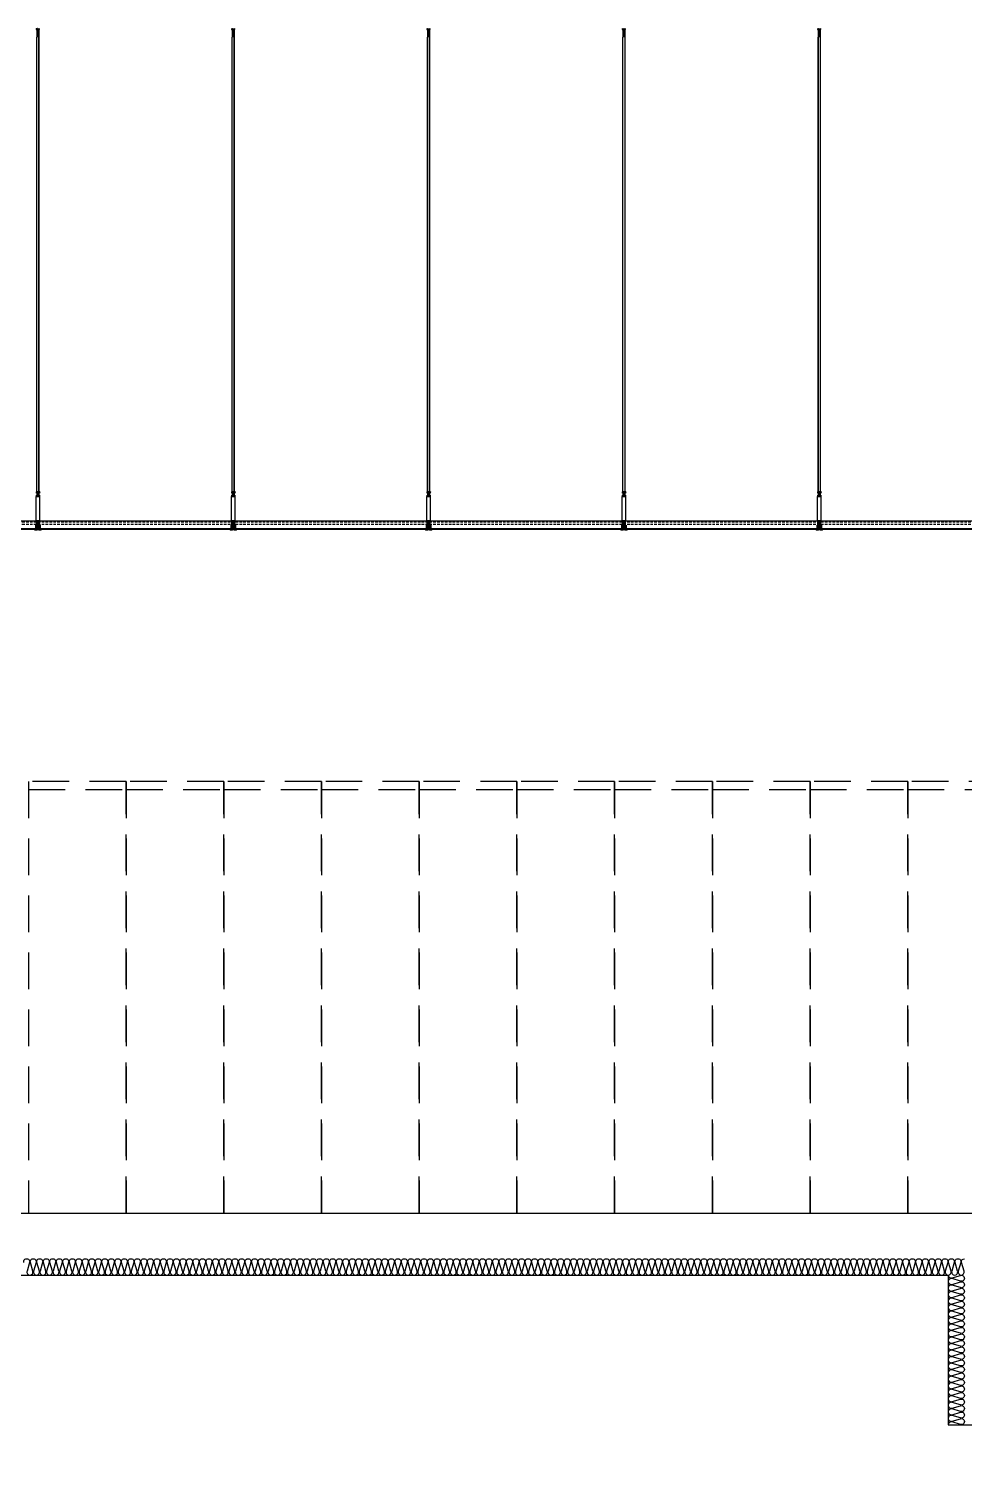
# Model space of a CAD drawing. Header units: millimetres. Extents: x 19868 to 801382, y -4805 to 85279.
# Drawn here: x 563990 to 569738, y 51179 to 59952 of the extents above; entities that cross this region are included whole.
import ezdxf

# ---------------------------------------------------------------- set-up
doc = ezdxf.new("R2010")
doc.units = ezdxf.units.MM
doc.header["$LTSCALE"] = 250
for name, pattern in [('A2', [8, 2, -2, 2, -2]), ('CENTER', [50.8, 31.75, -6.35, 6.35, -6.35]), ('CENTER2', [28.575, 19.05, -3.175, 3.175, -3.175]), ('H1', [1.5, 1, -0.5]), ('HID', [2.8, 1.8, -1]), ('HIDDEN', [9.525, 6.35, -3.175])]:
    doc.linetypes.add(name, pattern=pattern)
for name, color, linetype in [('A-ETC-SERVER', 5, 'H1'), ('A-FIN', 6, 'Continuous'), ('C-1', 252, 'Continuous'), ('C-HANGER', 8, 'Continuous'), ('C-HANGER-C', 8, 'Continuous'), ('C-sec', 252, 'Continuous'), ('C-STL4', 252, 'Continuous'), ('C-STL6', 8, 'Continuous'), ('C-T-BAR MAIN-', 252, 'Continuous'), ('C-삼성엔지니어링_CEILING', 252, 'Continuous'), ('C-압출', 252, 'Continuous'), ('ISL', 251, 'Continuous')]:
    doc.layers.add(name, color=color, linetype=linetype)
doc.layers.add('C-중심선', color=252, linetype='CENTER2', lineweight=20)

# ---------------------------------------------------------------- blocks, each defined once
blk = doc.blocks.new('A$C8f9dbc63')
at = {"layer": 'A-ETC-SERVER', "color": 8, "linetype": 'HID', "ltscale": 0.5}
for p, q in [((2400, 2600), (3000, 2600)), ((3000, 2600), (3600, 2600)), ((3600, 2600), (4200, 2600)), ((4200, 2600), (4800, 2600)), ((4800, 2600), (5400, 2600)), ((5400, 2600), (6000, 2600)), ((6000, 2600), (6600, 2600)), ((6600, 2600), (7200, 2600)), ((7200, 2600), (7800, 2600)), ((7800, 2600), (8400, 2600))]:
    blk.add_line(p, q, dxfattribs=at)
for points in [[(2400, 0), (3000, 0), (3000, 2650), (2400, 2650)], [(3000, 0), (3600, 0), (3600, 2650), (3000, 2650)], [(3600, 0), (4200, 0), (4200, 2650), (3600, 2650)], [(4200, 0), (4800, 0), (4800, 2650), (4200, 2650)], [(4800, 0), (5400, 0), (5400, 2650), (4800, 2650)], [(5400, 0), (6000, 0), (6000, 2650), (5400, 2650)], [(6000, 0), (6600, 0), (6600, 2650), (6000, 2650)], [(6600, 0), (7200, 0), (7200, 2650), (6600, 2650)], [(7200, 0), (7800, 0), (7800, 2650), (7200, 2650)], [(7800, 0), (8400, 0), (8400, 2650), (7800, 2650)]]:
    blk.add_lwpolyline(points, close=True, dxfattribs=at)
blk = doc.blocks.new('usgh')
at = {"layer": 'C-STL4'}
blk.add_lwpolyline([(1763311, 329517), (1763311, 329599), (1763381, 329599), (1763381, 329517)], close=True, dxfattribs=at)
at = {"layer": 'C-압출', "color": 252, "linetype": 'Continuous', "lineweight": 40, "extrusion": (0, 0, -1)}
for p, q in [((1763325, 329522), (1763320, 329517)), ((1763325, 329599), (1763322, 329596)), ((1763322, 329596), (1763325, 329592)), ((1763325, 329592), (1763322, 329588)), ((1763322, 329588), (1763325, 329584)), ((1763325, 329584), (1763322, 329580)), ((1763322, 329580), (1763325, 329576)), ((1763325, 329576), (1763322, 329572)), ((1763322, 329572), (1763325, 329568)), ((1763325, 329568), (1763322, 329565)), ((1763322, 329565), (1763325, 329561)), ((1763325, 329561), (1763322, 329557)), ((1763322, 329557), (1763325, 329553)), ((1763325, 329553), (1763322, 329549)), ((1763322, 329549), (1763325, 329545)), ((1763325, 329545), (1763322, 329541)), ((1763322, 329541), (1763325, 329538)), ((1763325, 329538), (1763322, 329534)), ((1763322, 329534), (1763325, 329530)), ((1763325, 329530), (1763322, 329526)), ((1763322, 329526), (1763325, 329522)), ((1763363, 329517), (1763368, 329522)), ((1763364, 329596), (1763368, 329599)), ((1763368, 329592), (1763364, 329596)), ((1763364, 329588), (1763368, 329592)), ((1763368, 329584), (1763364, 329588)), ((1763364, 329580), (1763368, 329584)), ((1763368, 329576), (1763364, 329580)), ((1763364, 329572), (1763368, 329576)), ((1763368, 329568), (1763364, 329572)), ((1763364, 329565), (1763368, 329568)), ((1763368, 329561), (1763364, 329565)), ((1763364, 329557), (1763368, 329561)), ((1763368, 329553), (1763364, 329557)), ((1763364, 329549), (1763368, 329553)), ((1763368, 329545), (1763364, 329549)), ((1763364, 329541), (1763368, 329545)), ((1763368, 329538), (1763364, 329541)), ((1763364, 329534), (1763368, 329538)), ((1763368, 329530), (1763364, 329534)), ((1763364, 329526), (1763368, 329530)), ((1763368, 329522), (1763364, 329526))]:
    blk.add_line(p, q, dxfattribs=at)
at = {"layer": 'C-중심선'}
blk.add_line((1763346, 329623), (1763346, 329480), dxfattribs=at)
blk = doc.blocks.new('r6okghj')
at = {"layer": 'C-삼성엔지니어링_CEILING'}
for p, q in [((1770244, 316436), (1770234, 316431)), ((1770244, 316390), (1770234, 316396)), ((1770344, 316436), (1770244, 316436)), ((1770253, 316436), (1770264, 316431)), ((1770253, 316390), (1770264, 316396)), ((1770274, 316436), (1770264, 316431)), ((1770264, 316396), (1770264, 316431)), ((1770274, 316390), (1770264, 316396)), ((1770314, 316436), (1770324, 316431)), ((1770314, 316390), (1770324, 316396)), ((1770334, 316436), (1770324, 316431)), ((1770324, 316396), (1770324, 316431)), ((1770334, 316390), (1770324, 316396)), ((1770344, 316436), (1770354, 316431)), ((1770344, 316390), (1770354, 316396))]:
    blk.add_line(p, q, dxfattribs=at)
for points in [[(1770234, 316431), (1770234, 316396)], [(1770244, 316390), (1770344, 316390)], [(1770354, 316396), (1770354, 316431)]]:
    blk.add_lwpolyline(points, dxfattribs=at)
blk = doc.blocks.new('격자틀-1')
at = {"layer": 'C-HANGER'}
for p, q in [((-16.4, 230.4), (6.3, 230.4)), ((-16.4, 230.4), (-16.4, 228.9)), ((-16.4, 228.9), (6.3, 228.9)), ((6.3, 230.4), (6.3, 228.9))]:
    blk.add_line(p, q, dxfattribs=at)
at = {"layer": 'C-HANGER-C'}
for p, q in [((-16.1, 52.1), (-16.1, 202)), ((6, 202), (-16.1, 202)), ((6, 52.1), (6, 202)), ((6, 52.1), (-16.1, 52.1))]:
    blk.add_line(p, q, dxfattribs=at)
at = {"layer": 'C-STL6', "linetype": 'CENTER2', "ltscale": 20}
blk.add_line((-5, 52.7), (-5, -5), dxfattribs=at)
at = {"layer": 'C-T-BAR MAIN-'}
blk.add_lwpolyline([(-14.3, 41.1), (-14.3, 52.1), (4.2, 52.1), (4.2, 41.1), (2.2, 41.1), (2.2, 50.1), (-12.3, 50.1), (-12.3, 41.1), (-14.3, 41.1)], dxfattribs=at)
at = {"layer": 'C-삼성엔지니어링_CEILING'}
for p, q in [((-14, 202), (-14, 203.8)), ((-12.4, 210.8), (-13.9, 209.9)), ((-12.4, 203.8), (-13.9, 204.7)), ((2.3, 210.8), (-12.4, 210.8)), ((2.3, 203.8), (-12.4, 203.8)), ((-11.1, 210.8), (-9.5, 209.9)), ((-11.1, 203.8), (-9.5, 204.7)), ((-10.7, 220.3), (-2.2, 222)), ((-10.7, 220.3), (-9.9, 221.6)), ((-10.7, 218.1), (1, 220.5)), ((-10.7, 220.3), (-9.9, 219.4)), ((-10.7, 218.1), (-9.9, 219.4)), ((-10.7, 215.9), (1, 218.3)), ((-10.7, 218.1), (-9.9, 217.2)), ((-10.7, 215.9), (-9.9, 217.2)), ((-10.7, 213.7), (1, 216.1)), ((-10.7, 215.9), (-9.9, 215)), ((-10.7, 213.7), (-9.9, 215)), ((-10.7, 213.7), (-9.9, 212.8)), ((-10.4, 213.4), (-10.4, 210.8)), ((-10.3, 222), (-9.9, 221.6)), ((-9.9, 221.6), (-7.6, 222)), ((-9.9, 221.6), (-7.6, 222)), ((-9.9, 219.4), (-0.2, 221.3)), ((-9.9, 219.4), (-0.2, 221.3)), ((-9.9, 217.2), (-0.2, 219.1)), ((-9.9, 217.2), (-0.2, 219.1)), ((-9.9, 215), (-0.2, 216.9)), ((-9.9, 215), (-0.2, 216.9)), ((-9.9, 212.8), (-0.2, 214.7)), ((-9.9, 212.8), (-0.2, 214.7)), ((-8, 210.8), (-9.5, 209.9)), ((-9.5, 204.7), (-9.5, 209.9)), ((-8, 203.8), (-9.5, 204.7)), ((-2.1, 210.8), (-0.6, 209.9)), ((-2.1, 203.8), (-0.6, 204.7)), ((1, 210.8), (-0.6, 209.9)), ((-0.6, 204.7), (-0.6, 209.9)), ((1, 203.8), (-0.6, 204.7)), ((-0.2, 221.3), (0.4, 222)), ((-0.2, 221.3), (1, 220.5)), ((-0.2, 219.1), (1, 220.5)), ((-0.2, 219.1), (1, 218.3)), ((-0.2, 216.9), (1, 218.3)), ((-0.2, 216.9), (1, 216.1)), ((-0.2, 214.7), (1, 216.1)), ((0.3, 215.3), (0.3, 210.8)), ((0.3, 215.3), (0.3, 210.8)), ((2.3, 210.8), (3.8, 209.9)), ((2.3, 203.8), (3.8, 204.7)), ((3.9, 202), (3.9, 203.8))]:
    blk.add_line(p, q, dxfattribs=at)
for points in [[(3.9, 203.8), (-14, 203.8)], [(-13.9, 209.9), (-13.9, 204.7)], [(-12.4, 203.8), (2.3, 203.8)], [(3.8, 204.7), (3.8, 209.9)]]:
    blk.add_lwpolyline(points, dxfattribs=at)
at = {"layer": 'C-압출', "linetype": 'Continuous', "lineweight": 40, "extrusion": (0, 0, -1)}
for p, q in [((-25.1, 0.3), (-25.1, 2.2)), ((-24.8, 2.5), (-12.6, 2.5)), ((-10.1, 0), (-24.8, 0)), ((-12.3, 2.8), (-12.3, 28.3)), ((-10.1, 50), (-8.3, 50)), ((-9.8, 19.7), (-9.8, 18.9)), ((-9.8, 18.9), (-9.2, 18.3)), ((-9.2, 18.3), (-9.8, 17.6)), ((-9.8, 17.6), (-9.2, 17)), ((-9.2, 17), (-9.8, 16.4)), ((-9.8, 16.4), (-9.2, 15.8)), ((-9.2, 15.8), (-9.8, 15.1)), ((-9.8, 15.1), (-9.2, 14.5)), ((-9.2, 14.5), (-9.8, 13.9)), ((-9.8, 13.9), (-9.2, 13.2)), ((-9.2, 13.2), (-9.8, 12.6)), ((-9.8, 12.6), (-9.2, 12)), ((-9.2, 12), (-9.8, 11.4)), ((-9.8, 11.4), (-9.2, 10.8)), ((-9.2, 10.8), (-9.8, 10.1)), ((-9.8, 10.1), (-9.2, 9.5)), ((-9.2, 9.5), (-9.8, 8.9)), ((-9.8, 8.9), (-9.2, 8.2)), ((-9.2, 8.2), (-9.8, 7.6)), ((-9.8, 7.6), (-9.2, 7)), ((-9.2, 7), (-9.8, 6.4)), ((-9.8, 6.4), (-9.2, 5.8)), ((-9.2, 5.8), (-9.8, 5.1)), ((-9.8, 5.1), (-9.2, 4.5)), ((-9.2, 4.5), (-9.8, 3.9)), ((-9.8, 3.9), (-9.2, 3.2)), ((-9.2, 3.2), (-9.8, 2.6)), ((-9.8, 2.6), (-9.2, 2)), ((-9.2, 2), (-9.8, 1.4)), ((-9.8, 1.4), (-9.8, 0.6)), ((-9.8, 0.6), (-9.8, 0.3)), ((-0.6, 20), (-9.5, 20)), ((-8.1, 49.7), (-8.1, 49.5)), ((-2, 49), (-2, 49.7)), ((-1.7, 50), (0.1, 50)), ((-0.9, 17.6), (-0.3, 18.3)), ((-0.3, 17), (-0.9, 17.6)), ((-0.9, 16.4), (-0.3, 17)), ((-0.3, 15.8), (-0.9, 16.4)), ((-0.9, 15.1), (-0.3, 15.8)), ((-0.3, 14.5), (-0.9, 15.1)), ((-0.9, 13.9), (-0.3, 14.5)), ((-0.3, 13.2), (-0.9, 13.9)), ((-0.9, 12.6), (-0.3, 13.2)), ((-0.3, 12), (-0.9, 12.6)), ((-0.9, 11.4), (-0.3, 12)), ((-0.3, 10.8), (-0.9, 11.4)), ((-0.9, 10.1), (-0.3, 10.8)), ((-0.3, 9.5), (-0.9, 10.1)), ((-0.9, 8.9), (-0.3, 9.5)), ((-0.3, 8.2), (-0.9, 8.9)), ((-0.9, 7.6), (-0.3, 8.2)), ((-0.3, 7), (-0.9, 7.6)), ((-0.9, 6.4), (-0.3, 7)), ((-0.3, 5.8), (-0.9, 6.4)), ((-0.9, 5.1), (-0.3, 5.8)), ((-0.3, 4.5), (-0.9, 5.1)), ((-0.9, 3.9), (-0.3, 4.5)), ((-0.3, 3.2), (-0.9, 3.9)), ((-0.9, 2.6), (-0.3, 3.2)), ((-0.3, 2), (-0.9, 2.6)), ((-0.9, 1.4), (-0.3, 2)), ((-0.3, 0.8), (-0.9, 1.4)), ((-0.3, 18.3), (-0.3, 19.7)), ((-0.3, 0.3), (-0.3, 0.8)), ((14.7, 0), (0, 0)), ((2.2, 28.3), (2.2, 2.8)), ((2.5, 2.5), (14.7, 2.5)), ((14.9, 2.2), (14.9, 0.3))]:
    blk.add_line(p, q, dxfattribs=at)
at = {"layer": 'C-압출', "linetype": 'Continuous', "lineweight": 40}
for p, q in [((-12.3, 28.3), (-12.3, 49.7)), ((-12, 50), (-8.3, 50)), ((-9.3, 31.3), (-9.3, 44.7)), ((-9, 45), (-8.3, 45)), ((-9, 31), (-1.1, 31)), ((-8.1, 49.7), (-8.1, 45.3)), ((-2, 49.7), (-2, 45.3)), ((-1.7, 50), (1.9, 50)), ((-1.7, 45), (-1.1, 45)), ((-0.8, 31.3), (-0.8, 44.7)), ((2.2, 28.3), (2.2, 49.7))]:
    blk.add_line(p, q, dxfattribs=at)
at = {"layer": 'C-압출', "linetype": 'Continuous', "lineweight": 40, "extrusion": (0, 0, -1)}
for centre, start, end in [((24.8, 0.3), 270, 0), ((12.6, 2.8), 180, 270), ((10.1, 0.3), 180, 270), ((9.5, 19.7), 0, 90), ((8.3, 49.7), 90, 180), ((1.7, 49.7), 0, 90), ((0.6, 19.7), 90, 180), ((0, 0.3), 270, 0), ((-2.5, 2.8), 270, 0), ((-14.7, 2.2), 90, 180), ((-14.7, 0.3), 180, 270)]:
    blk.add_arc(centre, 0.3, start, end, dxfattribs=at)
at = {"layer": 'C-압출', "linetype": 'Continuous', "lineweight": 40}
for centre, start, end in [((-12, 49.7), 90, 180), ((-9, 44.7), 90, 180), ((-9, 31.3), 180, 270), ((-8.3, 49.7), 0, 90), ((-8.3, 45.3), 270, 0), ((-1.7, 45.3), 180, 270), ((-1.1, 44.7), 0, 90), ((-1.1, 31.3), 270, 0), ((1.9, 49.7), 0, 90)]:
    blk.add_arc(centre, 0.3, start, end, dxfattribs=at)
at = {"layer": 'C-압출'}
blk.add_arc((-1.7, 49.7), 0.3, 90, 180, dxfattribs=at)
at = {"layer": 'C-중심선', "linetype": 'CENTER', "lineweight": 5}
blk.add_line((-14.5, 25.5), (4.4, 25.5), dxfattribs=at)
at = {"layer": 'C-HANGER-C'}
for name, p, xscale, yscale, zscale in [('r6okghj', (-263370.1, -46847), 0.1487691112046762, 0.1487691112046762, 0.1487691112046762), ('usgh', (-176673.6, -32977.4), 0.1001893939418906, 0.1001893939418906, 0.1001893939418906)]:
    blk.add_blockref(name, p, dxfattribs=dict(at, xscale=xscale, yscale=yscale, zscale=zscale))

msp = doc.modelspace()

# ---------------------------------------------------------------- linework, layer by layer
at = {"layer": 'A-FIN'}
msp.add_line((543738.2, 52678.9), (574538.2, 52678.9), dxfattribs=at)
at = {"layer": 'C-1', "linetype": 'A2'}
for p, q in [((564038.5, 59946.1), (564037.4, 59948.9)), ((564037.9, 59950), (564043.6, 59951.2)), ((564042.3, 59941.7), (564038, 59951.5)), ((564038.5, 59946.1), (564039.4, 59946.4)), ((564039.2, 59944.4), (564040, 59944.7)), ((564040.2, 59941.7), (564039.2, 59944.4)), ((564040, 59944.7), (564039.4, 59946.4)), ((564040.2, 59941.7), (564040.2, 59898.9)), ((564042.3, 59941.7), (564042.3, 59898.9)), ((564047.1, 59942.5), (564044.5, 59950.7)), ((564047.1, 59942.5), (564049.7, 59950.7)), ((564050.7, 59951.2), (564056.3, 59950)), ((564052, 59941.7), (564056.2, 59951.5)), ((564052, 59898.9), (564052, 59941.7)), ((564054, 59941.7), (564055.1, 59944.4)), ((564054, 59898.9), (564054, 59941.7)), ((564054.2, 59944.7), (564054.8, 59946.4)), ((564055.1, 59944.4), (564054.2, 59944.7)), ((564055.7, 59946.1), (564054.8, 59946.4)), ((564055.7, 59946.1), (564056.9, 59948.9)), ((565238.5, 59946.1), (565237.4, 59948.9)), ((565237.9, 59950), (565243.6, 59951.2)), ((565242.3, 59941.7), (565238, 59951.5)), ((565238.5, 59946.1), (565239.4, 59946.4)), ((565239.2, 59944.4), (565240, 59944.7)), ((565240.2, 59941.7), (565239.2, 59944.4)), ((565240, 59944.7), (565239.4, 59946.4)), ((565240.2, 59941.7), (565240.2, 59898.9)), ((565242.3, 59941.7), (565242.3, 59898.9)), ((565247.1, 59942.5), (565244.5, 59950.7)), ((565247.1, 59942.5), (565249.7, 59950.7)), ((565250.7, 59951.2), (565256.3, 59950)), ((565252, 59941.7), (565256.2, 59951.5)), ((565252, 59898.9), (565252, 59941.7)), ((565254, 59941.7), (565255.1, 59944.4)), ((565254, 59898.9), (565254, 59941.7)), ((565254.2, 59944.7), (565254.8, 59946.4)), ((565255.1, 59944.4), (565254.2, 59944.7)), ((565255.7, 59946.1), (565254.8, 59946.4)), ((565255.7, 59946.1), (565256.9, 59948.9)), ((566438.5, 59946.1), (566437.4, 59948.9)), ((566437.9, 59950), (566443.6, 59951.2)), ((566442.3, 59941.7), (566438, 59951.5)), ((566438.5, 59946.1), (566439.4, 59946.4)), ((566439.2, 59944.4), (566440, 59944.7)), ((566440.2, 59941.7), (566439.2, 59944.4)), ((566440, 59944.7), (566439.4, 59946.4)), ((566440.2, 59941.7), (566440.2, 59898.9)), ((566442.3, 59941.7), (566442.3, 59898.9)), ((566447.1, 59942.5), (566444.5, 59950.7)), ((566447.1, 59942.5), (566449.7, 59950.7)), ((566450.7, 59951.2), (566456.3, 59950)), ((566452, 59941.7), (566456.2, 59951.5)), ((566452, 59898.9), (566452, 59941.7)), ((566454, 59941.7), (566455.1, 59944.4)), ((566454, 59898.9), (566454, 59941.7)), ((566454.2, 59944.7), (566454.8, 59946.4)), ((566455.1, 59944.4), (566454.2, 59944.7)), ((566455.7, 59946.1), (566454.8, 59946.4)), ((566455.7, 59946.1), (566456.9, 59948.9)), ((567638.5, 59946.1), (567637.4, 59948.9)), ((567637.9, 59950), (567643.6, 59951.2)), ((567642.3, 59941.7), (567638, 59951.5)), ((567638.5, 59946.1), (567639.4, 59946.4)), ((567639.2, 59944.4), (567640, 59944.7)), ((567640.2, 59941.7), (567639.2, 59944.4)), ((567640, 59944.7), (567639.4, 59946.4)), ((567640.2, 59941.7), (567640.2, 59898.9)), ((567642.3, 59941.7), (567642.3, 59898.9)), ((567647.1, 59942.5), (567644.5, 59950.7)), ((567647.1, 59942.5), (567649.7, 59950.7)), ((567650.7, 59951.2), (567656.3, 59950)), ((567652, 59941.7), (567656.2, 59951.5)), ((567652, 59898.9), (567652, 59941.7)), ((567654, 59941.7), (567655.1, 59944.4)), ((567654, 59898.9), (567654, 59941.7)), ((567654.2, 59944.7), (567654.8, 59946.4)), ((567655.1, 59944.4), (567654.2, 59944.7)), ((567655.7, 59946.1), (567654.8, 59946.4)), ((567655.7, 59946.1), (567656.9, 59948.9)), ((568838.5, 59946.1), (568837.4, 59948.9)), ((568837.9, 59950), (568843.6, 59951.2)), ((568842.3, 59941.7), (568838, 59951.5)), ((568838.5, 59946.1), (568839.4, 59946.4)), ((568839.2, 59944.4), (568840, 59944.7)), ((568840.2, 59941.7), (568839.2, 59944.4)), ((568840, 59944.7), (568839.4, 59946.4)), ((568840.2, 59941.7), (568840.2, 59898.9)), ((568842.3, 59941.7), (568842.3, 59898.9)), ((568847.1, 59942.5), (568844.5, 59950.7)), ((568847.1, 59942.5), (568849.7, 59950.7)), ((568850.7, 59951.2), (568856.3, 59950)), ((568852, 59941.7), (568856.2, 59951.5)), ((568852, 59898.9), (568852, 59941.7)), ((568854, 59941.7), (568855.1, 59944.4)), ((568854, 59898.9), (568854, 59941.7)), ((568854.2, 59944.7), (568854.8, 59946.4)), ((568855.1, 59944.4), (568854.2, 59944.7)), ((568855.7, 59946.1), (568854.8, 59946.4)), ((568855.7, 59946.1), (568856.9, 59948.9))]:
    msp.add_line(p, q, dxfattribs=at)
for centre, start, end in [((564038.1, 59949.2), 102.52881, 201.80141), ((564043.7, 59950.4), 17.65012, 102.52881), ((564050.5, 59950.4), 77.47119, 162.34988), ((564056.1, 59949.2), 338.19859, 77.47119), ((565238.1, 59949.2), 102.52881, 201.80141), ((565243.7, 59950.4), 17.65012, 102.52881), ((565250.5, 59950.4), 77.47119, 162.34988), ((565256.1, 59949.2), 338.19859, 77.47119), ((566438.1, 59949.2), 102.52881, 201.80141), ((566443.7, 59950.4), 17.65012, 102.52881), ((566450.5, 59950.4), 77.47119, 162.34988), ((566456.1, 59949.2), 338.19859, 77.47119), ((567638.1, 59949.2), 102.52881, 201.80141), ((567643.7, 59950.4), 17.65012, 102.52881), ((567650.5, 59950.4), 77.47119, 162.34988), ((567656.1, 59949.2), 338.19859, 77.47119), ((568838.1, 59949.2), 102.52881, 201.80141), ((568843.7, 59950.4), 17.65012, 102.52881), ((568850.5, 59950.4), 77.47119, 162.34988), ((568856.1, 59949.2), 338.19859, 77.47119)]:
    msp.add_arc(centre, 0.808, start, end, dxfattribs=at)
at = {"layer": 'C-HANGER'}
for p, q in [((564040, 57106.9), (564040, 59898.9)), ((564040.9, 57106.9), (564040.9, 59898.9)), ((564053.4, 57106.9), (564053.4, 59898.9)), ((564054.3, 57106.9), (564054.3, 59898.9)), ((565240, 57106.9), (565240, 59898.9)), ((565240.9, 57106.9), (565240.9, 59898.9)), ((565253.4, 57106.9), (565253.4, 59898.9)), ((565254.3, 57106.9), (565254.3, 59898.9)), ((566440, 57106.9), (566440, 59898.9)), ((566440.9, 57106.9), (566440.9, 59898.9)), ((566453.4, 57106.9), (566453.4, 59898.9)), ((566454.3, 57106.9), (566454.3, 59898.9)), ((567640, 57106.9), (567640, 59898.9)), ((567640.9, 57106.9), (567640.9, 59898.9)), ((567653.4, 57106.9), (567653.4, 59898.9)), ((567654.3, 57106.9), (567654.3, 59898.9)), ((568840, 57106.9), (568840, 59898.9)), ((568840.9, 57106.9), (568840.9, 59898.9)), ((568853.4, 57106.9), (568853.4, 59898.9)), ((568854.3, 57106.9), (568854.3, 59898.9))]:
    msp.add_line(p, q, dxfattribs=at)
at = {"layer": 'C-sec'}
for points in [[(564033.2, 56879.7), (562861.1, 56879.7, -0.361786), (562860.8, 56880), (562860.8, 56901.7), (562860.1, 56901.7), (562860.1, 56879.2, 0.414214), (562860.4, 56878.9), (564033.8, 56878.9, 0.414214), (564034.1, 56879.2), (564034.1, 56901.7), (564033.4, 56901.7), (564033.4, 56880, -0.414214), (564033.1, 56879.7)], [(565233.2, 56879.7), (564061.1, 56879.7, -0.361786), (564060.8, 56880), (564060.8, 56901.7), (564060.1, 56901.7), (564060.1, 56879.2, 0.414214), (564060.4, 56878.9), (565233.8, 56878.9, 0.414214), (565234.1, 56879.2), (565234.1, 56901.7), (565233.4, 56901.7), (565233.4, 56880, -0.414214), (565233.1, 56879.7)], [(566433.2, 56879.7), (565261.1, 56879.7, -0.361786), (565260.8, 56880), (565260.8, 56901.7), (565260.1, 56901.7), (565260.1, 56879.2, 0.414214), (565260.4, 56878.9), (566433.8, 56878.9, 0.414214), (566434.1, 56879.2), (566434.1, 56901.7), (566433.4, 56901.7), (566433.4, 56880, -0.414214), (566433.1, 56879.7)], [(567633.2, 56879.7), (566461.1, 56879.7, -0.361786), (566460.8, 56880), (566460.8, 56901.7), (566460.1, 56901.7), (566460.1, 56879.2, 0.414214), (566460.4, 56878.9), (567633.8, 56878.9, 0.414214), (567634.1, 56879.2), (567634.1, 56901.7), (567633.4, 56901.7), (567633.4, 56880, -0.414214), (567633.1, 56879.7)], [(568833.2, 56879.7), (567661.1, 56879.7, -0.361786), (567660.8, 56880), (567660.8, 56901.7), (567660.1, 56901.7), (567660.1, 56879.2, 0.414214), (567660.4, 56878.9), (568833.8, 56878.9, 0.414214), (568834.1, 56879.2), (568834.1, 56901.7), (568833.4, 56901.7), (568833.4, 56880, -0.414214), (568833.1, 56879.7)], [(570033.2, 56879.7), (568861.1, 56879.7, -0.361786), (568860.8, 56880), (568860.8, 56901.7), (568860.1, 56901.7), (568860.1, 56879.2, 0.414214), (568860.4, 56878.9), (570033.8, 56878.9, 0.414214), (570034.1, 56879.2), (570034.1, 56901.7), (570033.4, 56901.7), (570033.4, 56880, -0.414214), (570033.1, 56879.7)]]:
    msp.add_lwpolyline(points, format="xyb", dxfattribs=at)
at = {"layer": 'C-STL6'}
msp.add_line((574516.2, 56926.4), (559260.1, 56926.4), dxfattribs=at)
at = {"layer": 'C-STL6', "linetype": 'HIDDEN', "ltscale": 0.01}
for p, q in [((574516.2, 56921.5), (559260.1, 56921.5)), ((574516.2, 56907.5), (559260.1, 56907.5))]:
    msp.add_line(p, q, dxfattribs=at)
at = {"layer": 'ISL'}
for points in [[(563960.6, 52374.7, -1.372593), (563995.9, 52374.7), (563980.6, 52323.2, 0.509267), (563998.2, 52298.9, 0.509267), (564015.9, 52323.2), (564000.6, 52374.7, -1.372593), (564035.9, 52374.7), (564020.6, 52323.2, 0.509267), (564038.2, 52298.9, 0.509267), (564055.9, 52323.2), (564040.6, 52374.7, -1.372593), (564075.9, 52374.7), (564060.6, 52323.2, 0.509267), (564078.2, 52298.9, 0.509267), (564095.9, 52323.2), (564080.6, 52374.7, -1.372593), (564115.9, 52374.7), (564100.6, 52323.2, 0.509267), (564118.2, 52298.9, 0.509267), (564135.9, 52323.2), (564120.6, 52374.7, -1.372593), (564155.9, 52374.7), (564140.6, 52323.2, 0.509267), (564158.2, 52298.9, 0.509267), (564175.9, 52323.2), (564160.6, 52374.7, -1.372593), (564195.9, 52374.7), (564180.6, 52323.2, 0.509267), (564198.2, 52298.9, 0.509267), (564215.9, 52323.2), (564200.6, 52374.7, -1.372593), (564235.9, 52374.7), (564220.6, 52323.2, 0.509267), (564238.2, 52298.9, 0.509267), (564255.9, 52323.2), (564240.6, 52374.7, -1.372593), (564275.9, 52374.7), (564260.6, 52323.2, 0.509267), (564278.2, 52298.9, 0.509267), (564295.9, 52323.2), (564280.6, 52374.7, -1.372593), (564315.9, 52374.7), (564300.6, 52323.2, 0.509267), (564318.2, 52298.9, 0.509267), (564335.9, 52323.2), (564320.6, 52374.7, -1.372593), (564355.9, 52374.7), (564340.6, 52323.2, 0.509267), (564358.2, 52298.9, 0.509267), (564375.9, 52323.2), (564360.6, 52374.7, -1.372593), (564395.9, 52374.7), (564380.6, 52323.2, 0.509267), (564398.2, 52298.9, 0.509267), (564415.9, 52323.2), (564400.6, 52374.7, -1.372593), (564435.9, 52374.7), (564420.6, 52323.2, 0.509267), (564438.2, 52298.9, 0.509267), (564455.9, 52323.2), (564440.6, 52374.7, -1.372593), (564475.9, 52374.7), (564460.6, 52323.2, 0.509267), (564478.2, 52298.9, 0.509267), (564495.9, 52323.2), (564480.6, 52374.7, -1.372593), (564515.9, 52374.7), (564500.6, 52323.2, 0.509267), (564518.2, 52298.9, 0.509267), (564535.9, 52323.2), (564520.6, 52374.7, -1.372593), (564555.9, 52374.7), (564540.6, 52323.2, 0.509267), (564558.2, 52298.9, 0.509267), (564575.9, 52323.2), (564560.6, 52374.7, -1.372593), (564595.9, 52374.7), (564580.6, 52323.2, 0.509267), (564598.2, 52298.9, 0.509267), (564615.9, 52323.2), (564600.6, 52374.7, -1.372593), (564635.9, 52374.7), (564620.6, 52323.2, 0.509267), (564638.2, 52298.9, 0.509267), (564655.9, 52323.2), (564640.6, 52374.7, -1.372593), (564675.9, 52374.7), (564660.6, 52323.2, 0.509267), (564678.2, 52298.9, 0.509267), (564695.9, 52323.2), (564680.6, 52374.7, -1.372593), (564715.9, 52374.7), (564700.6, 52323.2, 0.509267), (564718.2, 52298.9, 0.509267), (564735.9, 52323.2), (564720.6, 52374.7, -1.372593), (564755.9, 52374.7), (564740.6, 52323.2, 0.509267), (564758.2, 52298.9, 0.509267), (564775.9, 52323.2), (564760.6, 52374.7, -1.372593), (564795.9, 52374.7), (564780.6, 52323.2, 0.509267), (564798.2, 52298.9, 0.509267), (564815.9, 52323.2), (564800.6, 52374.7, -1.372593), (564835.9, 52374.7), (564820.6, 52323.2, 0.509267), (564838.2, 52298.9, 0.509267), (564855.9, 52323.2), (564840.6, 52374.7, -1.372593), (564875.9, 52374.7), (564860.6, 52323.2, 0.509267), (564878.2, 52298.9, 0.509267), (564895.9, 52323.2), (564880.6, 52374.7, -1.372593), (564915.9, 52374.7), (564900.6, 52323.2, 0.509267), (564918.2, 52298.9, 0.509267), (564935.9, 52323.2), (564920.6, 52374.7, -1.372593), (564955.9, 52374.7), (564940.6, 52323.2, 0.509267), (564958.2, 52298.9, 0.509267), (564975.9, 52323.2), (564960.6, 52374.7, -1.372593), (564995.9, 52374.7), (564980.6, 52323.2, 0.509267), (564998.2, 52298.9, 0.509267), (565015.9, 52323.2), (565000.6, 52374.7, -1.372593), (565035.9, 52374.7), (565020.6, 52323.2, 0.509267), (565038.2, 52298.9, 0.509267), (565055.9, 52323.2), (565040.6, 52374.7, -1.372593), (565075.9, 52374.7), (565060.6, 52323.2, 0.509267), (565078.2, 52298.9, 0.509267), (565095.9, 52323.2), (565080.6, 52374.7, -1.372593), (565115.9, 52374.7), (565100.6, 52323.2, 0.509267), (565118.2, 52298.9, 0.509267), (565135.9, 52323.2), (565120.6, 52374.7, -1.372593), (565155.9, 52374.7), (565140.6, 52323.2, 0.509267), (565158.2, 52298.9, 0.509267), (565175.9, 52323.2), (565160.6, 52374.7, -1.372593), (565195.9, 52374.7), (565180.6, 52323.2, 0.509267), (565198.2, 52298.9, 0.509267), (565215.9, 52323.2), (565200.6, 52374.7, -1.372593), (565235.9, 52374.7), (565220.6, 52323.2, 0.509267), (565238.2, 52298.9, 0.509267), (565255.9, 52323.2), (565240.6, 52374.7, -1.372593), (565275.9, 52374.7), (565260.6, 52323.2, 0.509267), (565278.2, 52298.9, 0.509267), (565295.9, 52323.2), (565280.6, 52374.7, -1.372593), (565315.9, 52374.7), (565300.6, 52323.2, 0.509267), (565318.2, 52298.9, 0.509267), (565335.9, 52323.2), (565320.6, 52374.7, -1.372593), (565355.9, 52374.7), (565340.6, 52323.2, 0.509267), (565358.2, 52298.9, 0.509267), (565375.9, 52323.2), (565360.6, 52374.7, -1.372593), (565395.9, 52374.7), (565380.6, 52323.2, 0.509267), (565398.2, 52298.9, 0.509267), (565415.9, 52323.2), (565400.6, 52374.7, -1.372593), (565435.9, 52374.7), (565420.6, 52323.2, 0.509267), (565438.2, 52298.9, 0.509267), (565455.9, 52323.2), (565440.6, 52374.7, -1.372593), (565475.9, 52374.7), (565460.6, 52323.2, 0.509267), (565478.2, 52298.9, 0.509267), (565495.9, 52323.2), (565480.6, 52374.7, -1.372593), (565515.9, 52374.7), (565500.6, 52323.2, 0.509267), (565518.2, 52298.9, 0.509267), (565535.9, 52323.2), (565520.6, 52374.7, -1.372593), (565555.9, 52374.7), (565540.6, 52323.2, 0.509267), (565558.2, 52298.9, 0.509267), (565575.9, 52323.2), (565560.6, 52374.7, -1.372593), (565595.9, 52374.7), (565580.6, 52323.2, 0.509267), (565598.2, 52298.9, 0.509267), (565615.9, 52323.2), (565600.6, 52374.7, -1.372593), (565635.9, 52374.7), (565620.6, 52323.2, 0.509267), (565638.2, 52298.9, 0.509267), (565655.9, 52323.2), (565640.6, 52374.7, -1.372593), (565675.9, 52374.7), (565660.6, 52323.2, 0.509267), (565678.2, 52298.9, 0.509267), (565695.9, 52323.2), (565680.6, 52374.7, -1.372593), (565715.9, 52374.7), (565700.6, 52323.2, 0.509267), (565718.2, 52298.9, 0.509267), (565735.9, 52323.2), (565720.6, 52374.7, -1.372593), (565755.9, 52374.7), (565740.6, 52323.2, 0.509267), (565758.2, 52298.9, 0.509267), (565775.9, 52323.2), (565760.6, 52374.7, -1.372593), (565795.9, 52374.7), (565780.6, 52323.2, 0.509267), (565798.2, 52298.9, 0.509267), (565815.9, 52323.2), (565800.6, 52374.7, -1.372593), (565835.9, 52374.7), (565820.6, 52323.2, 0.509267), (565838.2, 52298.9, 0.509267), (565855.9, 52323.2), (565840.6, 52374.7, -1.372593), (565875.9, 52374.7), (565860.6, 52323.2, 0.509267), (565878.2, 52298.9, 0.509267), (565895.9, 52323.2), (565880.6, 52374.7, -1.372593), (565915.9, 52374.7), (565900.6, 52323.2, 0.509267), (565918.2, 52298.9, 0.509267), (565935.9, 52323.2), (565920.6, 52374.7, -1.372593), (565955.9, 52374.7), (565940.6, 52323.2, 0.509267), (565958.2, 52298.9, 0.509267), (565975.9, 52323.2), (565960.6, 52374.7, -1.372593), (565995.9, 52374.7), (565980.6, 52323.2, 0.509267), (565998.2, 52298.9, 0.509267), (566015.9, 52323.2), (566000.6, 52374.7, -1.372593), (566035.9, 52374.7), (566020.6, 52323.2, 0.509267), (566038.2, 52298.9, 0.509267), (566055.9, 52323.2), (566040.6, 52374.7, -1.372593), (566075.9, 52374.7), (566060.6, 52323.2, 0.509267), (566078.2, 52298.9, 0.509267), (566095.9, 52323.2), (566080.6, 52374.7, -1.372593), (566115.9, 52374.7), (566100.6, 52323.2, 0.509267), (566118.2, 52298.9, 0.509267), (566135.9, 52323.2), (566120.6, 52374.7, -1.372593), (566155.9, 52374.7), (566140.6, 52323.2, 0.509267), (566158.2, 52298.9, 0.509267), (566175.9, 52323.2), (566160.6, 52374.7, -1.372593), (566195.9, 52374.7), (566180.6, 52323.2, 0.509267), (566198.2, 52298.9, 0.509267), (566215.9, 52323.2), (566200.6, 52374.7, -1.372593), (566235.9, 52374.7), (566220.6, 52323.2, 0.509267), (566238.2, 52298.9, 0.509267), (566255.9, 52323.2), (566240.6, 52374.7, -1.372593), (566275.9, 52374.7), (566260.6, 52323.2, 0.509267), (566278.2, 52298.9, 0.509267), (566295.9, 52323.2), (566280.6, 52374.7, -1.372593), (566315.9, 52374.7), (566300.6, 52323.2, 0.509267), (566318.2, 52298.9, 0.509267), (566335.9, 52323.2), (566320.6, 52374.7, -1.372593), (566355.9, 52374.7), (566340.6, 52323.2, 0.509267), (566358.2, 52298.9, 0.509267), (566375.9, 52323.2), (566360.6, 52374.7, -1.372593), (566395.9, 52374.7), (566380.6, 52323.2, 0.509267), (566398.2, 52298.9, 0.509267), (566415.9, 52323.2), (566400.6, 52374.7, -1.372593), (566435.9, 52374.7), (566420.6, 52323.2, 0.509267), (566438.2, 52298.9, 0.509267), (566455.9, 52323.2), (566440.6, 52374.7, -1.372593), (566475.9, 52374.7), (566460.6, 52323.2, 0.509267), (566478.2, 52298.9, 0.509267), (566495.9, 52323.2), (566480.6, 52374.7, -1.372593), (566515.9, 52374.7), (566500.6, 52323.2, 0.509267), (566518.2, 52298.9, 0.509267), (566535.9, 52323.2), (566520.6, 52374.7, -1.372593), (566555.9, 52374.7), (566540.6, 52323.2, 0.509267), (566558.2, 52298.9, 0.509267), (566575.9, 52323.2), (566560.6, 52374.7, -1.372593), (566595.9, 52374.7), (566580.6, 52323.2, 0.509267), (566598.2, 52298.9, 0.509267), (566615.9, 52323.2), (566600.6, 52374.7, -1.372593), (566635.9, 52374.7), (566620.6, 52323.2, 0.509267), (566638.2, 52298.9, 0.509267), (566655.9, 52323.2), (566640.6, 52374.7, -1.372593), (566675.9, 52374.7), (566660.6, 52323.2, 0.509267), (566678.2, 52298.9, 0.509267), (566695.9, 52323.2), (566680.6, 52374.7, -1.372593), (566715.9, 52374.7), (566700.6, 52323.2, 0.509267), (566718.2, 52298.9, 0.509267), (566735.9, 52323.2), (566720.6, 52374.7, -1.372593), (566755.9, 52374.7), (566740.6, 52323.2, 0.509267), (566758.2, 52298.9, 0.509267), (566775.9, 52323.2), (566760.6, 52374.7, -1.372593), (566795.9, 52374.7), (566780.6, 52323.2, 0.509267), (566798.2, 52298.9, 0.509267), (566815.9, 52323.2), (566800.6, 52374.7, -1.372593), (566835.9, 52374.7), (566820.6, 52323.2, 0.509267), (566838.2, 52298.9, 0.509267), (566855.9, 52323.2), (566840.6, 52374.7, -1.372593), (566875.9, 52374.7), (566860.6, 52323.2, 0.509267), (566878.2, 52298.9, 0.509267), (566895.9, 52323.2), (566880.6, 52374.7, -1.372593), (566915.9, 52374.7), (566900.6, 52323.2, 0.509267), (566918.2, 52298.9, 0.509267), (566935.9, 52323.2), (566920.6, 52374.7, -1.372593), (566955.9, 52374.7), (566940.6, 52323.2, 0.509267), (566958.2, 52298.9, 0.509267), (566975.9, 52323.2), (566960.6, 52374.7, -1.372593), (566995.9, 52374.7), (566980.6, 52323.2, 0.509267), (566998.2, 52298.9, 0.509267), (567015.9, 52323.2), (567000.6, 52374.7, -1.372593), (567035.9, 52374.7), (567020.6, 52323.2, 0.509267), (567038.2, 52298.9, 0.509267), (567055.9, 52323.2), (567040.6, 52374.7, -1.372593), (567075.9, 52374.7), (567060.6, 52323.2, 0.509267), (567078.2, 52298.9, 0.509267), (567095.9, 52323.2), (567080.6, 52374.7, -1.372593), (567115.9, 52374.7), (567100.6, 52323.2, 0.509267), (567118.2, 52298.9, 0.509267), (567135.9, 52323.2), (567120.6, 52374.7, -1.372593), (567155.9, 52374.7), (567140.6, 52323.2, 0.509267), (567158.2, 52298.9, 0.509267), (567175.9, 52323.2), (567160.6, 52374.7, -1.372593), (567195.9, 52374.7), (567180.6, 52323.2, 0.509267), (567198.2, 52298.9, 0.509267), (567215.9, 52323.2), (567200.6, 52374.7, -1.372593), (567235.9, 52374.7), (567220.6, 52323.2, 0.509267), (567238.2, 52298.9, 0.509267), (567255.9, 52323.2), (567240.6, 52374.7, -1.372593), (567275.9, 52374.7), (567260.6, 52323.2, 0.509267), (567278.2, 52298.9, 0.509267), (567295.9, 52323.2), (567280.6, 52374.7, -1.372593), (567315.9, 52374.7), (567300.6, 52323.2, 0.509267), (567318.2, 52298.9, 0.509267), (567335.9, 52323.2), (567320.6, 52374.7, -1.372593), (567355.9, 52374.7), (567340.6, 52323.2, 0.509267), (567358.2, 52298.9, 0.509267), (567375.9, 52323.2), (567360.6, 52374.7, -1.372593), (567395.9, 52374.7), (567380.6, 52323.2, 0.509267), (567398.2, 52298.9, 0.509267), (567415.9, 52323.2), (567400.6, 52374.7, -1.372593), (567435.9, 52374.7), (567420.6, 52323.2, 0.509267), (567438.2, 52298.9, 0.509267), (567455.9, 52323.2), (567440.6, 52374.7, -1.372593), (567475.9, 52374.7), (567460.6, 52323.2, 0.509267), (567478.2, 52298.9, 0.509267), (567495.9, 52323.2), (567480.6, 52374.7, -1.372593), (567515.9, 52374.7), (567500.6, 52323.2, 0.509267), (567518.2, 52298.9, 0.509267), (567535.9, 52323.2), (567520.6, 52374.7, -1.372593), (567555.9, 52374.7), (567540.6, 52323.2, 0.509267), (567558.2, 52298.9, 0.509267), (567575.9, 52323.2), (567560.6, 52374.7, -1.372593), (567595.9, 52374.7), (567580.6, 52323.2, 0.509267), (567598.2, 52298.9, 0.509267), (567615.9, 52323.2), (567600.6, 52374.7, -1.372593), (567635.9, 52374.7), (567620.6, 52323.2, 0.509267), (567638.2, 52298.9, 0.509267), (567655.9, 52323.2), (567640.6, 52374.7, -1.372593), (567675.9, 52374.7), (567660.6, 52323.2, 0.509267), (567678.2, 52298.9, 0.509267), (567695.9, 52323.2), (567680.6, 52374.7, -1.372593), (567715.9, 52374.7), (567700.6, 52323.2, 0.509267), (567718.2, 52298.9, 0.509267), (567735.9, 52323.2), (567720.6, 52374.7, -1.372593), (567755.9, 52374.7), (567740.6, 52323.2, 0.509267), (567758.2, 52298.9, 0.509267), (567775.9, 52323.2), (567760.6, 52374.7, -1.372593), (567795.9, 52374.7), (567780.6, 52323.2, 0.509267), (567798.2, 52298.9, 0.509267), (567815.9, 52323.2), (567800.6, 52374.7, -1.372593), (567835.9, 52374.7), (567820.6, 52323.2, 0.509267), (567838.2, 52298.9, 0.509267), (567855.9, 52323.2), (567840.6, 52374.7, -1.372593), (567875.9, 52374.7), (567860.6, 52323.2, 0.509267), (567878.2, 52298.9, 0.509267), (567895.9, 52323.2), (567880.6, 52374.7, -1.372593), (567915.9, 52374.7), (567900.6, 52323.2, 0.509267), (567918.2, 52298.9, 0.509267), (567935.9, 52323.2), (567920.6, 52374.7, -1.372593), (567955.9, 52374.7), (567940.6, 52323.2, 0.509267), (567958.2, 52298.9, 0.509267), (567975.9, 52323.2), (567960.6, 52374.7, -1.372593), (567995.9, 52374.7), (567980.6, 52323.2, 0.509267), (567998.2, 52298.9, 0.509267), (568015.9, 52323.2), (568000.6, 52374.7, -1.372593), (568035.9, 52374.7), (568020.6, 52323.2, 0.509267), (568038.2, 52298.9, 0.509267), (568055.9, 52323.2), (568040.6, 52374.7, -1.372593), (568075.9, 52374.7), (568060.6, 52323.2, 0.509267), (568078.2, 52298.9, 0.509267), (568095.9, 52323.2), (568080.6, 52374.7, -1.372593), (568115.9, 52374.7), (568100.6, 52323.2, 0.509267), (568118.2, 52298.9, 0.509267), (568135.9, 52323.2), (568120.6, 52374.7, -1.372593), (568155.9, 52374.7), (568140.6, 52323.2, 0.509267), (568158.2, 52298.9, 0.509267), (568175.9, 52323.2), (568160.6, 52374.7, -1.372593), (568195.9, 52374.7), (568180.6, 52323.2, 0.509267), (568198.2, 52298.9, 0.509267), (568215.9, 52323.2), (568200.6, 52374.7, -1.372593), (568235.9, 52374.7), (568220.6, 52323.2, 0.509267), (568238.2, 52298.9, 0.509267), (568255.9, 52323.2), (568240.6, 52374.7, -1.372593), (568275.9, 52374.7), (568260.6, 52323.2, 0.509267), (568278.2, 52298.9, 0.509267), (568295.9, 52323.2), (568280.6, 52374.7, -1.372593), (568315.9, 52374.7), (568300.6, 52323.2, 0.509267), (568318.2, 52298.9, 0.509267), (568335.9, 52323.2), (568320.6, 52374.7, -1.372593), (568355.9, 52374.7), (568340.6, 52323.2, 0.509267), (568358.2, 52298.9, 0.509267), (568375.9, 52323.2), (568360.6, 52374.7, -1.372593), (568395.9, 52374.7), (568380.6, 52323.2, 0.509267), (568398.2, 52298.9, 0.509267), (568415.9, 52323.2), (568400.6, 52374.7, -1.372593), (568435.9, 52374.7), (568420.6, 52323.2, 0.509267), (568438.2, 52298.9, 0.509267), (568455.9, 52323.2), (568440.6, 52374.7, -1.372593), (568475.9, 52374.7), (568460.6, 52323.2, 0.509267), (568478.2, 52298.9, 0.509267), (568495.9, 52323.2), (568480.6, 52374.7, -1.372593), (568515.9, 52374.7), (568500.6, 52323.2, 0.509267), (568518.2, 52298.9, 0.509267), (568535.9, 52323.2), (568520.6, 52374.7, -1.372593), (568555.9, 52374.7), (568540.6, 52323.2, 0.509267), (568558.2, 52298.9, 0.509267), (568575.9, 52323.2), (568560.6, 52374.7, -1.372593), (568595.9, 52374.7), (568580.6, 52323.2, 0.509267), (568598.2, 52298.9, 0.509267), (568615.9, 52323.2), (568600.6, 52374.7, -1.372593), (568635.9, 52374.7), (568620.6, 52323.2, 0.509267), (568638.2, 52298.9, 0.509267), (568655.9, 52323.2), (568640.6, 52374.7, -1.372593), (568675.9, 52374.7), (568660.6, 52323.2, 0.509267), (568678.2, 52298.9, 0.509267), (568695.9, 52323.2), (568680.6, 52374.7, -1.372593), (568715.9, 52374.7), (568700.6, 52323.2, 0.509267), (568718.2, 52298.9, 0.509267), (568735.9, 52323.2), (568720.6, 52374.7, -1.372593), (568755.9, 52374.7), (568740.6, 52323.2, 0.509267), (568758.2, 52298.9, 0.509267), (568775.9, 52323.2), (568760.6, 52374.7, -1.372593), (568795.9, 52374.7), (568780.6, 52323.2, 0.509267), (568798.2, 52298.9, 0.509267), (568815.9, 52323.2), (568800.6, 52374.7, -1.372593), (568835.9, 52374.7), (568820.6, 52323.2, 0.509267), (568838.2, 52298.9, 0.509267), (568855.9, 52323.2), (568840.6, 52374.7, -1.372593), (568875.9, 52374.7), (568860.6, 52323.2, 0.509267), (568878.2, 52298.9, 0.509267), (568895.9, 52323.2), (568880.6, 52374.7, -1.372593), (568915.9, 52374.7), (568900.6, 52323.2, 0.509267), (568918.2, 52298.9, 0.509267), (568935.9, 52323.2), (568920.6, 52374.7, -1.372593), (568955.9, 52374.7), (568940.6, 52323.2, 0.509267), (568958.2, 52298.9, 0.509267), (568975.9, 52323.2), (568960.6, 52374.7, -1.372593), (568995.9, 52374.7), (568980.6, 52323.2, 0.509267), (568998.2, 52298.9, 0.509267), (569015.9, 52323.2), (569000.6, 52374.7, -1.372593), (569035.9, 52374.7), (569020.6, 52323.2, 0.509267), (569038.2, 52298.9, 0.509267), (569055.9, 52323.2), (569040.6, 52374.7, -1.372593), (569075.9, 52374.7), (569060.6, 52323.2, 0.509267), (569078.2, 52298.9, 0.509267), (569095.9, 52323.2), (569080.6, 52374.7, -1.372593), (569115.9, 52374.7), (569100.6, 52323.2, 0.509267), (569118.2, 52298.9, 0.509267), (569135.9, 52323.2), (569120.6, 52374.7, -1.372593), (569155.9, 52374.7), (569140.6, 52323.2, 0.509267), (569158.2, 52298.9, 0.509267), (569175.9, 52323.2), (569160.6, 52374.7, -1.372593), (569195.9, 52374.7), (569180.6, 52323.2, 0.509267), (569198.2, 52298.9, 0.509267), (569215.9, 52323.2), (569200.6, 52374.7, -1.372593), (569235.9, 52374.7), (569220.6, 52323.2, 0.509267), (569238.2, 52298.9, 0.509267), (569255.9, 52323.2), (569240.6, 52374.7, -1.372593), (569275.9, 52374.7), (569260.6, 52323.2, 0.509267), (569278.2, 52298.9, 0.509267), (569295.9, 52323.2), (569280.6, 52374.7, -1.372593), (569315.9, 52374.7), (569300.6, 52323.2, 0.509267), (569318.2, 52298.9, 0.509267), (569335.9, 52323.2), (569320.6, 52374.7, -1.372593), (569355.9, 52374.7), (569340.6, 52323.2, 0.509267), (569358.2, 52298.9, 0.509267), (569375.9, 52323.2), (569360.6, 52374.7, -1.372593), (569395.9, 52374.7), (569380.6, 52323.2, 0.509267), (569398.2, 52298.9, 0.509267), (569415.9, 52323.2), (569400.6, 52374.7, -1.372593), (569435.9, 52374.7), (569420.6, 52323.2, 0.509267), (569438.2, 52298.9, 0.509267), (569455.9, 52323.2), (569440.6, 52374.7, -1.372593), (569475.9, 52374.7), (569460.6, 52323.2, 0.509267), (569478.2, 52298.9, 0.509267), (569495.9, 52323.2), (569480.6, 52374.7, -1.372593), (569515.9, 52374.7), (569500.6, 52323.2, 0.509267), (569518.2, 52298.9, 0.509267), (569535.9, 52323.2), (569520.6, 52374.7, -1.372593), (569555.9, 52374.7), (569540.6, 52323.2, 0.509267), (569558.2, 52298.9, 0.509267), (569575.9, 52323.2), (569560.6, 52374.7, -1.372593), (569595.9, 52374.7), (569580.6, 52323.2, 0.509267), (569598.2, 52298.9, 0.509267), (569615.9, 52323.2), (569600.6, 52374.7, -1.372593), (569635.9, 52374.7), (569620.6, 52323.2, 0.509267), (569638.2, 52298.9, 0.509267), (569655.9, 52323.2), (569640.6, 52374.7, -1.372593), (569675.9, 52374.7), (569660.6, 52323.2, 0.509267), (569678.2, 52298.9, 0.509267), (569695.9, 52323.2), (569680.6, 52374.7, -1.372593), (569715.9, 52374.7), (569700.6, 52323.2, 0.509267), (569718.2, 52298.9, 0.509267), (569735.9, 52323.2), (569720.6, 52374.7, -0.508361), (569738.2, 52398.9)], [(569638.2, 52298.9, 0.509267), (569662.4, 52281.3), (569714, 52296.6, -1.372593), (569714, 52261.3), (569662.4, 52276.6, 0.509267), (569638.2, 52258.9, 0.509267), (569662.4, 52241.3), (569714, 52256.6, -1.372593), (569714, 52221.3), (569662.4, 52236.6, 0.509267), (569638.2, 52218.9, 0.509267), (569662.4, 52201.3), (569714, 52216.6, -1.372593), (569714, 52181.3), (569662.4, 52196.6, 0.509267), (569638.2, 52178.9, 0.509267), (569662.4, 52161.3), (569714, 52176.6, -1.372593), (569714, 52141.3), (569662.4, 52156.6, 0.509267), (569638.2, 52138.9, 0.509267), (569662.4, 52121.3), (569714, 52136.6, -1.372593), (569714, 52101.3), (569662.4, 52116.6, 0.509267), (569638.2, 52098.9, 0.509267), (569662.4, 52081.3), (569714, 52096.6, -1.372593), (569714, 52061.3), (569662.4, 52076.6, 0.509267), (569638.2, 52058.9, 0.509267), (569662.4, 52041.3), (569714, 52056.6, -1.372593), (569714, 52021.3), (569662.4, 52036.6, 0.509267), (569638.2, 52018.9, 0.509267), (569662.4, 52001.3), (569714, 52016.6, -1.372593), (569714, 51981.3), (569662.4, 51996.6, 0.509267), (569638.2, 51978.9, 0.509267), (569662.4, 51961.3), (569714, 51976.6, -1.372593), (569714, 51941.3), (569662.4, 51956.6, 0.509267), (569638.2, 51938.9, 0.509267), (569662.4, 51921.3), (569714, 51936.6, -1.372593), (569714, 51901.3), (569662.4, 51916.6, 0.509267), (569638.2, 51898.9, 0.509267), (569662.4, 51881.3), (569714, 51896.6, -1.372593), (569714, 51861.3), (569662.4, 51876.6, 0.509267), (569638.2, 51858.9, 0.509267), (569662.4, 51841.3), (569714, 51856.6, -1.372593), (569714, 51821.3), (569662.4, 51836.6, 0.509267), (569638.2, 51818.9, 0.509267), (569662.4, 51801.3), (569714, 51816.6, -1.372593), (569714, 51781.3), (569662.4, 51796.6, 0.509267), (569638.2, 51778.9, 0.509267), (569662.4, 51761.3), (569714, 51776.6, -1.372593), (569714, 51741.3), (569662.4, 51756.6, 0.509267), (569638.2, 51738.9, 0.509267), (569662.4, 51721.3), (569714, 51736.6, -1.372593), (569714, 51701.3), (569662.4, 51716.6, 0.509267), (569638.2, 51698.9, 0.509267), (569662.4, 51681.3), (569714, 51696.6, -1.372593), (569714, 51661.3), (569662.4, 51676.6, 0.509267), (569638.2, 51658.9, 0.509267), (569662.4, 51641.3), (569714, 51656.6, -1.372593), (569714, 51621.3), (569662.4, 51636.6, 0.509267), (569638.2, 51618.9, 0.509267), (569662.4, 51601.3), (569714, 51616.6, -1.372593), (569714, 51581.3), (569662.4, 51596.6, 0.509267), (569638.2, 51578.9, 0.509267), (569662.4, 51561.3), (569714, 51576.6, -1.372593), (569714, 51541.3), (569662.4, 51556.6, 0.509267), (569638.2, 51538.9, 0.509267), (569662.4, 51521.3), (569714, 51536.6, -1.372593), (569714, 51501.3), (569662.4, 51516.6, 0.509267), (569638.2, 51498.9, 0.509267), (569662.4, 51481.3), (569714, 51496.6, -1.372593), (569714, 51461.3), (569662.4, 51476.6, 0.509267), (569638.2, 51458.9, 0.509267), (569662.4, 51441.3), (569714, 51456.6, -1.372593), (569714, 51421.3), (569662.4, 51436.6, 0.509267), (569638.2, 51418.9, 0.509267), (569662.4, 51401.3), (569714, 51416.6, -1.372593), (569714, 51381.3), (569662.4, 51396.6, 0.509267), (569638.2, 51378.9)]]:
    msp.add_lwpolyline(points, format="xyb", dxfattribs=at)
msp.add_lwpolyline([(558538.2, 51178.9), (559738.2, 51178.9), (559738.2, 52298.9), (569638.2, 52298.9), (569638.2, 51378.9), (570638.2, 51378.9), (570638.2, 52298.9), (574638.2, 52298.9), (574638.2, 51378.9), (575638.2, 51378.9), (575638.2, 52278.9), (579438.2, 52278.9), (579438.2, 51178.9), (579688.2, 51178.9)], dxfattribs=at)

# ---------------------------------------------------------------- block references
at = {"layer": 'A-ETC-SERVER'}
msp.add_blockref('A$C8f9dbc63', (561589.7, 52678.9), dxfattribs=at)
at = {"layer": 'C-sec', "xscale": -1}
for p in [(564042.1, 56876.4), (565242.1, 56876.4), (566442.1, 56876.4), (567642.1, 56876.4), (568842.1, 56876.4)]:
    msp.add_blockref('격자틀-1', p, dxfattribs=at)

doc.saveas('drawing.dxf')
